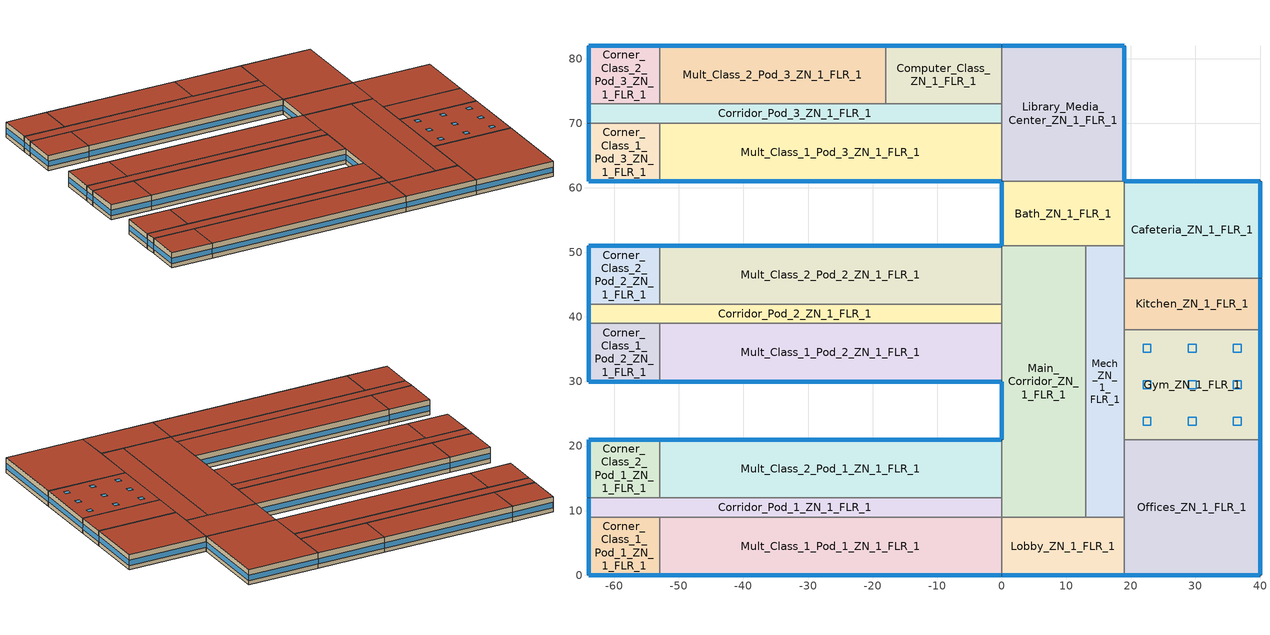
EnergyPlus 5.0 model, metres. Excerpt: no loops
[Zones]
Bath_ZN_1_FLR_1
 floor ground (ext-slab): 0,61 19,61 19,51 0,51 z0
 wall outside (Steel Frame Non-res Ext Wall): 0,61 0,51 z0:4
 wall to Main_Corridor_ZN_1_FLR_1 (int-walls): 0,51 13,51 z0:4
 wall to Mech_ZN_1_FLR_1 (int-walls): 13,51 19,51 z0:4
 wall to Cafeteria_ZN_1_FLR_1 (int-walls): 19,51 19,61 z0:4
 wall to Library_Media_Center_ZN_1_FLR_1 (int-walls): 19,61 0,61 z0:4
 window (Window Non-res Fixed): 0,60.95 0,51.05 z1.1:2.51
 roof outside (IEAD Non-res Roof): 0,51 19,51 19,61 0,61 z4
Cafeteria_ZN_1_FLR_1
 floor ground (ext-slab): 19,61 40,61 40,46 19,46 z0
 wall outside (Steel Frame Non-res Ext Wall): 40,46 40,61 19,61 z0:4
 wall to Kitchen_ZN_1_FLR_1 (int-walls): 19,46 40,46 z0:4
 wall to Mech_ZN_1_FLR_1 (int-walls): 19,51 19,46 z0:4
 window (Window Non-res Fixed): 40,46.05 40,60.95 / 39.95,61 19.05,61 z1.1:2.51
 roof outside (IEAD Non-res Roof): 19,46 40,46 40,61 19,61 z4
Computer_Class_ZN_1_FLR_1
 floor ground (ext-slab): -18,82 0,82 0,73 -18,73 z0
 wall outside (Steel Frame Non-res Ext Wall): 0,82 -18,82 z0:4
 wall to Corridor_Pod_3_ZN_1_FLR_1 (int-walls): -18,73 0,73 z0:4
 wall to Library_Media_Center_ZN_1_FLR_1 (int-walls): 0,73 0,82 z0:4
 wall to Mult_Class_2_Pod_3_ZN_1_FLR_1 (int-walls): -18,82 -18,73 z0:4
 window (Window Non-res Fixed): -0.05,82 -17.95,82 z1.1:2.51
 roof outside (IEAD Non-res Roof): -18,73 0,73 0,82 -18,82 z4
Corner_Class_1_Pod_1_ZN_1_FLR_1
 floor ground (ext-slab): -64,9 -53,9 -53,0 -64,0 z0
 wall outside (Steel Frame Non-res Ext Wall): -64,9 -64,0 -53,0 z0:4
 wall to Mult_Class_1_Pod_1_ZN_1_FLR_1 (int-walls): -53,0 -53,9 z0:4
 wall to Corridor_Pod_1_ZN_1_FLR_1 (int-walls): -53,9 -64,9 z0:4
 window (Window Non-res Fixed): -63.95,0 -53.05,0 z1.1:2.51; -64,8.95 -64,0.05 z1.1:2.52
 roof outside (IEAD Non-res Roof): -64,0 -53,0 -53,9 -64,9 z4
Corner_Class_1_Pod_2_ZN_1_FLR_1
 floor ground (ext-slab): -64,39 -53,39 -53,30 -64,30 z0
 wall outside (Steel Frame Non-res Ext Wall): -64,39 -64,30 -53,30 z0:4
 wall to Mult_Class_1_Pod_2_ZN_1_FLR_1 (int-walls): -53,30 -53,39 z0:4
 wall to Corridor_Pod_2_ZN_1_FLR_1 (int-walls): -53,39 -64,39 z0:4
 window (Window Non-res Fixed): -63.95,30 -53.05,30 z1.1:2.51; -64,38.95 -64,30.05 z1.1:2.52
 roof outside (IEAD Non-res Roof): -64,30 -53,30 -53,39 -64,39 z4
Corner_Class_1_Pod_3_ZN_1_FLR_1
 floor ground (ext-slab): -64,70 -53,70 -53,61 -64,61 z0
 wall outside (Steel Frame Non-res Ext Wall): -64,70 -64,61 -53,61 z0:4
 wall to Mult_Class_1_Pod_3_ZN_1_FLR_1 (int-walls): -53,61 -53,70 z0:4
 wall to Corridor_Pod_3_ZN_1_FLR_1 (int-walls): -53,70 -64,70 z0:4
 window (Window Non-res Fixed): -63.95,61 -53.05,61 z1.1:2.51; -64,69.95 -64,61.05 z1.1:2.52
 roof outside (IEAD Non-res Roof): -64,61 -53,61 -53,70 -64,70 z4
Corner_Class_2_Pod_1_ZN_1_FLR_1
 floor ground (ext-slab): -64,21 -53,21 -53,12 -64,12 z0
 wall outside (Steel Frame Non-res Ext Wall): -53,21 -64,21 -64,12 z0:4
 wall to Corridor_Pod_1_ZN_1_FLR_1 (int-walls): -64,12 -53,12 z0:4
 wall to Mult_Class_2_Pod_1_ZN_1_FLR_1 (int-walls): -53,12 -53,21 z0:4
 window (Window Non-res Fixed): -53.05,21 -63.95,21 z1.1:2.51; -64,20.95 -64,12.05 z1.1:2.52
 roof outside (IEAD Non-res Roof): -64,12 -53,12 -53,21 -64,21 z4
Corner_Class_2_Pod_2_ZN_1_FLR_1
 floor ground (ext-slab): -64,51 -53,51 -53,42 -64,42 z0
 wall outside (Steel Frame Non-res Ext Wall): -53,51 -64,51 -64,42 z0:4
 wall to Corridor_Pod_2_ZN_1_FLR_1 (int-walls): -64,42 -53,42 z0:4
 wall to Mult_Class_2_Pod_2_ZN_1_FLR_1 (int-walls): -53,42 -53,51 z0:4
 window (Window Non-res Fixed): -53.05,51 -63.95,51 z1.1:2.51; -64,50.95 -64,42.05 z1.1:2.52
 roof outside (IEAD Non-res Roof): -64,42 -53,42 -53,51 -64,51 z4
Corner_Class_2_Pod_3_ZN_1_FLR_1
 floor ground (ext-slab): -64,82 -53,82 -53,73 -64,73 z0
 wall outside (Steel Frame Non-res Ext Wall): -53,82 -64,82 -64,73 z0:4
 wall to Corridor_Pod_3_ZN_1_FLR_1 (int-walls): -64,73 -53,73 z0:4
 wall to Mult_Class_2_Pod_3_ZN_1_FLR_1 (int-walls): -53,73 -53,82 z0:4
 window (Window Non-res Fixed): -53.05,82 -63.95,82 z1.1:2.51; -64,81.95 -64,73.05 z1.1:2.52
 roof outside (IEAD Non-res Roof): -64,73 -53,73 -53,82 -64,82 z4
Corridor_Pod_1_ZN_1_FLR_1
 floor ground (ext-slab): -64,12 0,12 0,9 -64,9 z0
 wall outside (Steel Frame Non-res Ext Wall): -64,12 -64,9 z0:4
 wall to Mult_Class_1_Pod_1_ZN_1_FLR_1 (int-walls): -53,9 0,9 z0:4
 wall to Main_Corridor_ZN_1_FLR_1 (int-walls): 0,9 0,12 z0:4
 wall to Mult_Class_2_Pod_1_ZN_1_FLR_1 (int-walls): 0,12 -53,12 z0:4
 window (Window Non-res Fixed): -64,11.95 -64,9.05 z1.1:2.55
 roof outside (IEAD Non-res Roof): -64,9 0,9 0,12 -64,12 z4
Corridor_Pod_2_ZN_1_FLR_1
 floor ground (ext-slab): -64,42 0,42 0,39 -64,39 z0
 wall outside (Steel Frame Non-res Ext Wall): -64,42 -64,39 z0:4
 wall to Mult_Class_1_Pod_2_ZN_1_FLR_1 (int-walls): -53,39 0,39 z0:4
 wall to Main_Corridor_ZN_1_FLR_1 (int-walls): 0,39 0,42 z0:4
 wall to Mult_Class_2_Pod_2_ZN_1_FLR_1 (int-walls): 0,42 -53,42 z0:4
 window (Window Non-res Fixed): -64,41.95 -64,39.05 z1.1:2.55
 roof outside (IEAD Non-res Roof): -64,39 0,39 0,42 -64,42 z4
Corridor_Pod_3_ZN_1_FLR_1
 floor ground (ext-slab): -64,73 0,73 0,70 -64,70 z0
 wall outside (Steel Frame Non-res Ext Wall): -64,73 -64,70 z0:4
 wall to Mult_Class_1_Pod_3_ZN_1_FLR_1 (int-walls): -53,70 0,70 z0:4
 wall to Library_Media_Center_ZN_1_FLR_1 (int-walls): 0,70 0,73 z0:4
 wall to Mult_Class_2_Pod_3_ZN_1_FLR_1 (int-walls): -18,73 -53,73 z0:4
 window (Window Non-res Fixed): -64,72.95 -64,70.05 z1.1:2.55
 roof outside (IEAD Non-res Roof): -64,70 0,70 0,73 -64,73 z4
Gym_ZN_1_FLR_1
 floor ground (ext-slab): 19,38 40,38 40,21 19,21 z0
 wall outside (Steel Frame Non-res Ext Wall): 40,21 40,38 z0:4
 wall to Offices_ZN_1_FLR_1 (int-walls): 19,21 40,21 z0:4
 wall to Kitchen_ZN_1_FLR_1 (int-walls): 40,38 19,38 z0:4
 wall to Mech_ZN_1_FLR_1 (int-walls): 19,38 19,21 z0:4
 window (Window Non-res Fixed): 40,21.05 40,37.95 z1.1:2.51
 roof outside (IEAD Non-res Roof): 19,21 40,21 40,38 19,38 z4
 skylight (Skylight cons 3AB): 21.89,23.22 23.11,23.22 23.11,24.44 21.89,24.44 z4; 28.89,23.22 30.11,23.22 30.11,24.44 28.89,24.44 z4; 35.89,23.22 37.11,23.22 37.11,24.44 35.89,24.44 z4; 21.89,28.89 23.11,28.89 23.11,30.11 21.89,30.11 z4; 28.89,28.89 30.11,28.89 30.11,30.11 28.89,30.11 z4; 35.89,28.89 37.11,28.89 37.11,30.11 35.89,30.11 z4; 21.89,34.56 23.11,34.56 23.11,35.78 21.89,35.78 z4; 28.89,34.56 30.11,34.56 30.11,35.78 28.89,35.78 z4; 35.89,34.56 37.11,34.56 37.11,35.78 35.89,35.78 z4
Kitchen_ZN_1_FLR_1
 floor ground (ext-slab): 19,46 40,46 40,38 19,38 z0
 wall outside (Steel Frame Non-res Ext Wall): 40,38 40,46 z0:4
 wall to Mech_ZN_1_FLR_1 (int-walls): 19,46 19,38 z0:4
 window (Window Non-res Fixed): 40,38.05 40,45.95 z1.1:2.52
 roof outside (IEAD Non-res Roof): 19,38 40,38 40,46 19,46 z4
Library_Media_Center_ZN_1_FLR_1
 floor ground (ext-slab): 0,82 19,82 19,61 0,61 z0
 wall outside (Steel Frame Non-res Ext Wall): 19,61 19,82 0,82 z0:4
 wall to Mult_Class_1_Pod_3_ZN_1_FLR_1 (int-walls): 0,70 0,61 z0:4
 window (Window Non-res Fixed): 19,61.05 19,81.95 / 18.95,82 0.05,82 z1.1:2.51
 roof outside (IEAD Non-res Roof): 0,61 19,61 19,82 0,82 z4
Lobby_ZN_1_FLR_1
 floor ground (ext-slab): 0,9 19,9 19,0 0,0 z0
 wall outside (Steel Frame Non-res Ext Wall): 0,0 19,0 z0:4
 wall to Offices_ZN_1_FLR_1 (int-walls): 19,0 19,9 z0:4
 wall to Mech_ZN_1_FLR_1 (int-walls): 19,9 13,9 z0:4
 wall to Main_Corridor_ZN_1_FLR_1 (int-walls): 13,9 0,9 z0:4
 wall to Mult_Class_1_Pod_1_ZN_1_FLR_1 (int-walls): 0,9 0,0 z0:4
 window (Window Non-res Fixed): 0.05,0 18.95,0 z1.1:2.51
 roof outside (IEAD Non-res Roof): 0,0 19,0 19,9 0,9 z4
Main_Corridor_ZN_1_FLR_1
 floor ground (ext-slab): 0,51 13,51 13,9 0,9 z0
 wall outside (Steel Frame Non-res Ext Wall): 0,30 0,21 z0:4
 wall to Mech_ZN_1_FLR_1 (int-walls): 13,9 13,51 z0:4
 wall to Mult_Class_2_Pod_2_ZN_1_FLR_1 (int-walls): 0,51 0,42 z0:4
 wall to Mult_Class_1_Pod_2_ZN_1_FLR_1 (int-walls): 0,39 0,30 z0:4
 wall to Mult_Class_2_Pod_1_ZN_1_FLR_1 (int-walls): 0,21 0,12 z0:4
 window (Window Non-res Fixed): 0,29.95 0,21.05 z1.1:2.52
 roof outside (IEAD Non-res Roof): 0,9 13,9 13,51 0,51 z4
Mech_ZN_1_FLR_1
 floor ground (ext-slab): 13,51 19,51 19,9 13,9 z0
 wall to Offices_ZN_1_FLR_1 (int-walls): 19,9 19,21 z0:4
 roof outside (IEAD Non-res Roof): 13,9 19,9 19,51 13,51 z4
Mult_Class_1_Pod_1_ZN_1_FLR_1
 floor ground (ext-slab): -53,9 0,9 0,0 -53,0 z0
 wall outside (Steel Frame Non-res Ext Wall): -53,0 0,0 z0:4
 window (Window Non-res Fixed): -52.95,0 -0.05,0 z1.1:2.5
 roof outside (IEAD Non-res Roof): -53,0 0,0 0,9 -53,9 z4
Mult_Class_1_Pod_2_ZN_1_FLR_1
 floor ground (ext-slab): -53,39 0,39 0,30 -53,30 z0
 wall outside (Steel Frame Non-res Ext Wall): -53,30 0,30 z0:4
 window (Window Non-res Fixed): -52.95,30 -0.05,30 z1.1:2.5
 roof outside (IEAD Non-res Roof): -53,30 0,30 0,39 -53,39 z4
Mult_Class_1_Pod_3_ZN_1_FLR_1
 floor ground (ext-slab): -53,70 0,70 0,61 -53,61 z0
 wall outside (Steel Frame Non-res Ext Wall): -53,61 0,61 z0:4
 window (Window Non-res Fixed): -52.95,61 -0.05,61 z1.1:2.5
 roof outside (IEAD Non-res Roof): -53,61 0,61 0,70 -53,70 z4
Mult_Class_2_Pod_1_ZN_1_FLR_1
 floor ground (ext-slab): -53,21 0,21 0,12 -53,12 z0
 wall outside (Steel Frame Non-res Ext Wall): 0,21 -53,21 z0:4
 window (Window Non-res Fixed): -0.05,21 -52.95,21 z1.1:2.5
 roof outside (IEAD Non-res Roof): -53,12 0,12 0,21 -53,21 z4
Mult_Class_2_Pod_2_ZN_1_FLR_1
 floor ground (ext-slab): -53,51 0,51 0,42 -53,42 z0
 wall outside (Steel Frame Non-res Ext Wall): 0,51 -53,51 z0:4
 window (Window Non-res Fixed): -0.05,51 -52.95,51 z1.1:2.5
 roof outside (IEAD Non-res Roof): -53,42 0,42 0,51 -53,51 z4
Mult_Class_2_Pod_3_ZN_1_FLR_1
 floor ground (ext-slab): -53,82 -18,82 -18,73 -53,73 z0
 wall outside (Steel Frame Non-res Ext Wall): -18,82 -53,82 z0:4
 window (Window Non-res Fixed): -18.05,82 -52.95,82 z1.1:2.5
 roof outside (IEAD Non-res Roof): -53,73 -18,73 -18,82 -53,82 z4
Offices_ZN_1_FLR_1
 floor ground (ext-slab): 19,21 40,21 40,0 19,0 z0
 wall outside (Steel Frame Non-res Ext Wall): 19,0 40,0 40,21 z0:4
 window (Window Non-res Fixed): 19.05,0 39.95,0 / 40,0.05 40,20.95 z1.1:2.51
 roof outside (IEAD Non-res Roof): 19,0 40,0 40,21 19,21 z4
[Site:Location]
USA CA-LOS ANGELES: Latitude {deg}=33.92; Longitude {deg}=-118.4; Time Zone {hr}=-8; Elevation {m}=32
[SizingPeriod:DesignDay] Barometric Pressure {Pa}=100941; Rain {0-no,1-yes}=0; Snow on ground {0-no,1-yes}=0; Day of Month=21; Daylight Savings Time Indicator=0; Humidity Indicating Type=WetBulb
Name | Maximum Dry-Bulb Temperature {C} | Daily Temp Range {C} | Humidity Indicating Conditions at Maximum Dry-Bulb | Wind Speed {m/s} design conditions vs. traditional 6.71 m/s (15 mph) | Wind Direction {Degrees; N=0, S=180} | Clearness {0.0 to 1.1} | Month | Day Type | Wind Speed {m/s} design conditions vs. traditional 3.35 m/s (7mph)
LOS_ANGELES Ann Htg 99.6% Condns DB | 6.6 | 0 | 6.6 | 2.5 | 80 | 0 | 1 | WinterDesignDay
LOS_ANGELES Ann Clg .4% Condns WB=>MDB | 25.5 | 6 | 21.1 |  | 250 | 1 | 8 | SummerDesignDay | 4.2
[Site:WaterMainsTemperature]
Calculation Method=CORRELATION; Annual Average Outdoor Air Temperature {C}=16.64; Maximum Difference In Monthly Average Outdoor Air Temperatures {deltaC}=6.8
[Building]
Ref Bldg Primary School New2004_v1.3_5.0: North Axis=0; Terrain=City; Loads Convergence Tolerance Value=0.04; Temperature Convergence Tolerance Value=0.2; Solar Distribution=FullInteriorAndExterior; Maximum Number of Warmup Days=25
[Site:GroundTemperature:BuildingSurface]
20.133, 20.114, 20.098, 20.195, 20.555, 20.958, 22.367, 22.7, 22.775, 21.957, 20.592, 20.216
[Construction]
Skylight cons 3AB: Skylight Butacite, Air, Skylight Butacite
Steel Frame Non-res Ext Wall: Wood Siding, Steel Frame NonRes Wall Insulation, 1/2IN Gypsum
IEAD Non-res Roof: Roof Membrane, IEAD NonRes Roof Insulation, Metal Decking
ext-slab: HW CONCRETE, CP02 CARPET PAD
int-walls: 1/2IN Gypsum, 1/2IN Gypsum
Window Non-res Fixed: NonRes Fixed Assembly Window
InteriorFurnishings: Std Wood 6inch
[WindowMaterial:Gas]
Air: Gas Type=Air; Thickness {m}=0.0127
[WindowMaterial:Glazing]
Skylight Butacite: Optical Data Type=SpectralAverage; Thickness {m}=0.00676; Solar Transmittance at Normal Incidence=0.151; Front Side Solar Reflectance at Normal Incidence=0.068; Back Side Solar Reflectance at Normal Incidence=0.068; Visible Transmittance at Normal Incidence=0.09; Front Side Visible Reflectance at Normal Incidence=0.079; Back Side Visible Reflectance at Normal Incidence=0.079; Infrared Transmittance at Normal Incidence=0; Front Side Infrared Hemispherical Emissivity=0.84; Back Side Infrared Hemispherical Emissivity=0.84; Conductivity {W/m-K}=0.705; Dirt Correction Factor for Solar and Visible Transmittance=1; Solar Diffusing=No
[Material] Thermal Absorptance=0.9
Name | Roughness | Thickness {m} | Conductivity {W/m-K} | Density {kg/m3} | Specific Heat {J/kg-K} | Solar Absorptance | Visible Absorptance | Density | Specific Heat | Visible Absorptance! Common Materials
Steel Frame NonRes Wall Insulation | MediumRough | 0.0539159 | 0.049 | 265 | 836.8 | 0.7 | 0.7
IEAD NonRes Roof Insulation | MediumRough | 0.124663 | 0.049 |  |  | 0.7 | 0.7 | 265 | 836.8
Std Wood 6inch | MediumSmooth | 0.15 | 0.12 | 540 | 1210 | 0.7 |  |  |  | 0.7
Wood Siding | MediumSmooth | 0.01 | 0.11 | 544.62 | 1210 | 0.78 | 0.78
1/2IN Gypsum | Smooth | 0.0127 | 0.16 | 784.9 | 830 | 0.92 | 0.92
HW CONCRETE | Rough | 0.1016 | 1.311 | 2240 | 836.8 | 0.7 | 0.7
Roof Membrane | VeryRough | 0.0095 | 0.16 | 1121.29 | 1460 | 0.7 | 0.7
Metal Decking | MediumSmooth | 0.0015 | 45.006 | 7680 | 418.4 | 0.7 | 0.3
[WindowMaterial:SimpleGlazingSystem]
NonRes Fixed Assembly Window: U-Factor=3.23646; Solar Heat Gain Coefficient=0.25
[Material:NoMass]
CP02 CARPET PAD: Roughness=VeryRough; Thermal Resistance {(m2-K)/W}=0.2165; Thermal Absorptance=0.9; Solar Absorptance=0.7; Visible Absorptance=0.8
[Zone] Type=1; Multiplier=1; Part of Total Floor Area=Yes
Bath_ZN_1_FLR_1; Cafeteria_ZN_1_FLR_1; Computer_Class_ZN_1_FLR_1; Corner_Class_1_Pod_1_ZN_1_FLR_1; Corner_Class_1_Pod_2_ZN_1_FLR_1; Corner_Class_1_Pod_3_ZN_1_FLR_1; Corner_Class_2_Pod_1_ZN_1_FLR_1; Corner_Class_2_Pod_2_ZN_1_FLR_1; Corner_Class_2_Pod_3_ZN_1_FLR_1; Corridor_Pod_1_ZN_1_FLR_1; Corridor_Pod_2_ZN_1_FLR_1; Corridor_Pod_3_ZN_1_FLR_1; Gym_ZN_1_FLR_1; Kitchen_ZN_1_FLR_1; Library_Media_Center_ZN_1_FLR_1; Lobby_ZN_1_FLR_1; Main_Corridor_ZN_1_FLR_1; Mech_ZN_1_FLR_1; Mult_Class_1_Pod_1_ZN_1_FLR_1; Mult_Class_1_Pod_2_ZN_1_FLR_1; Mult_Class_1_Pod_3_ZN_1_FLR_1; Mult_Class_2_Pod_1_ZN_1_FLR_1; Mult_Class_2_Pod_2_ZN_1_FLR_1; Mult_Class_2_Pod_3_ZN_1_FLR_1; Offices_ZN_1_FLR_1
[People] Fraction Radiant=0.3; User Specified Sensible Fraction=AUTOCALCULATE; Activity Level Schedule=ACTIVITY_SCH; Enable ASHRAE 55 Comfort Warnings=No; MRT Calculation=ZoneAveraged; Work Efficiency Schedule=WORK_EFF_SCH; Clothing Schedule=CLOTHING_SCH; Air Velocity Schedule=AIR_VELO_SCH; Thermal Comfort Report=FANGER
Name | Zone | Schedule | Number of People Calculation Method | Zone Area per Person | Number of People
Bath_ZN_1_FLR_1 People | Bath_ZN_1_FLR_1 | BLDG_OCC_SCH | Area/Person | 10
Cafeteria_ZN_1_FLR_1 People | Cafeteria_ZN_1_FLR_1 | BLDG_OCC_SCH_Cafeteria | Area/Person | 1.39
Computer_Class_ZN_1_FLR_1 People | Computer_Class_ZN_1_FLR_1 | BLDG_OCC_SCH | Area/Person | 3.33
Corner_Class_1_Pod_1_ZN_1_FLR_1 People | Corner_Class_1_Pod_1_ZN_1_FLR_1 | BLDG_OCC_SCH | Area/Person | 4
Corner_Class_1_Pod_2_ZN_1_FLR_1 People | Corner_Class_1_Pod_2_ZN_1_FLR_1 | BLDG_OCC_SCH | Area/Person | 4
Corner_Class_1_Pod_3_ZN_1_FLR_1 People | Corner_Class_1_Pod_3_ZN_1_FLR_1 | BLDG_OCC_SCH | Area/Person | 4
Corner_Class_2_Pod_1_ZN_1_FLR_1 People | Corner_Class_2_Pod_1_ZN_1_FLR_1 | BLDG_OCC_SCH | Area/Person | 4
Corner_Class_2_Pod_2_ZN_1_FLR_1 People | Corner_Class_2_Pod_2_ZN_1_FLR_1 | BLDG_OCC_SCH | Area/Person | 4
Corner_Class_2_Pod_3_ZN_1_FLR_1 People | Corner_Class_2_Pod_3_ZN_1_FLR_1 | BLDG_OCC_SCH | Area/Person | 4
Corridor_Pod_1_ZN_1_FLR_1 People | Corridor_Pod_1_ZN_1_FLR_1 | BLDG_OCC_SCH | Area/Person | 10
Corridor_Pod_2_ZN_1_FLR_1 People | Corridor_Pod_2_ZN_1_FLR_1 | BLDG_OCC_SCH | Area/Person | 10
Corridor_Pod_3_ZN_1_FLR_1 People | Corridor_Pod_3_ZN_1_FLR_1 | BLDG_OCC_SCH | Area/Person | 10
Gym_ZN_1_FLR_1 People | Gym_ZN_1_FLR_1 | BLDG_OCC_SCH_Gym | Area/Person | 3.33
Kitchen_ZN_1_FLR_1 People | Kitchen_ZN_1_FLR_1 | BLDG_OCC_SCH | People |  | 25.2
Library_Media_Center_ZN_1_FLR_1 People | Library_Media_Center_ZN_1_FLR_1 | BLDG_OCC_SCH | Area/Person | 4.35
Main_Corridor_ZN_1_FLR_1 People | Main_Corridor_ZN_1_FLR_1 | BLDG_OCC_SCH | Area/Person | 10
Mult_Class_1_Pod_1_ZN_1_FLR_1 People | Mult_Class_1_Pod_1_ZN_1_FLR_1 | BLDG_OCC_SCH | Area/Person | 4
Mult_Class_1_Pod_2_ZN_1_FLR_1 People | Mult_Class_1_Pod_2_ZN_1_FLR_1 | BLDG_OCC_SCH | Area/Person | 4
Mult_Class_1_Pod_3_ZN_1_FLR_1 People | Mult_Class_1_Pod_3_ZN_1_FLR_1 | BLDG_OCC_SCH | Area/Person | 4
Mult_Class_2_Pod_1_ZN_1_FLR_1 People | Mult_Class_2_Pod_1_ZN_1_FLR_1 | BLDG_OCC_SCH | Area/Person | 4
Mult_Class_2_Pod_2_ZN_1_FLR_1 People | Mult_Class_2_Pod_2_ZN_1_FLR_1 | BLDG_OCC_SCH | Area/Person | 4
Mult_Class_2_Pod_3_ZN_1_FLR_1 People | Mult_Class_2_Pod_3_ZN_1_FLR_1 | BLDG_OCC_SCH | Area/Person | 4
Offices_ZN_1_FLR_1 People | Offices_ZN_1_FLR_1 | BLDG_OCC_SCH_Offices | Area/Person | 20
[Lights] Schedule=BLDG_LIGHT_SCH; Design Level Calculation Method=Watts/Area; Return Air Fraction=0; Fraction Radiant=0.37; Fraction Visible=0.2; Fraction Replaceable=1; Return Air Fraction is Calculated from Plenum Temperature=No
Name | Zone | Watts per Zone Area {W/m2}
Bath_ZN_1_FLR_1_Lights | Bath_ZN_1_FLR_1 | 9.68
Cafeteria_ZN_1_FLR_1_Lights | Cafeteria_ZN_1_FLR_1 | 15.06
Computer_Class_ZN_1_FLR_1_Lights | Computer_Class_ZN_1_FLR_1 | 15.06
Corner_Class_1_Pod_1_ZN_1_FLR_1_Lights | Corner_Class_1_Pod_1_ZN_1_FLR_1 | 15.06
Corner_Class_1_Pod_2_ZN_1_FLR_1_Lights | Corner_Class_1_Pod_2_ZN_1_FLR_1 | 15.06
Corner_Class_1_Pod_3_ZN_1_FLR_1_Lights | Corner_Class_1_Pod_3_ZN_1_FLR_1 | 15.06
Corner_Class_2_Pod_1_ZN_1_FLR_1_Lights | Corner_Class_2_Pod_1_ZN_1_FLR_1 | 15.06
Corner_Class_2_Pod_2_ZN_1_FLR_1_Lights | Corner_Class_2_Pod_2_ZN_1_FLR_1 | 15.06
Corner_Class_2_Pod_3_ZN_1_FLR_1_Lights | Corner_Class_2_Pod_3_ZN_1_FLR_1 | 15.06
Corridor_Pod_1_ZN_1_FLR_1_Lights | Corridor_Pod_1_ZN_1_FLR_1 | 5.38
Corridor_Pod_2_ZN_1_FLR_1_Lights | Corridor_Pod_2_ZN_1_FLR_1 | 5.38
Corridor_Pod_3_ZN_1_FLR_1_Lights | Corridor_Pod_3_ZN_1_FLR_1 | 5.38
Gym_ZN_1_FLR_1_Lights | Gym_ZN_1_FLR_1 | 15.06
Kitchen_ZN_1_FLR_1_Lights | Kitchen_ZN_1_FLR_1 | 12.91
Library_Media_Center_ZN_1_FLR_1_Lights | Library_Media_Center_ZN_1_FLR_1 | 13.99
Lobby_ZN_1_FLR_1_Lights | Lobby_ZN_1_FLR_1 | 13.99
Main_Corridor_ZN_1_FLR_1_Lights | Main_Corridor_ZN_1_FLR_1 | 5.38
Mech_ZN_1_FLR_1_Lights | Mech_ZN_1_FLR_1 | 16.14
Mult_Class_1_Pod_1_ZN_1_FLR_1_Lights | Mult_Class_1_Pod_1_ZN_1_FLR_1 | 15.06
Mult_Class_1_Pod_2_ZN_1_FLR_1_Lights | Mult_Class_1_Pod_2_ZN_1_FLR_1 | 15.06
Mult_Class_1_Pod_3_ZN_1_FLR_1_Lights | Mult_Class_1_Pod_3_ZN_1_FLR_1 | 15.06
Mult_Class_2_Pod_1_ZN_1_FLR_1_Lights | Mult_Class_2_Pod_1_ZN_1_FLR_1 | 15.06
Mult_Class_2_Pod_2_ZN_1_FLR_1_Lights | Mult_Class_2_Pod_2_ZN_1_FLR_1 | 15.06
Mult_Class_2_Pod_3_ZN_1_FLR_1_Lights | Mult_Class_2_Pod_3_ZN_1_FLR_1 | 15.06
Offices_ZN_1_FLR_1_Lights | Offices_ZN_1_FLR_1 | 11.84
[ElectricEquipment]
Name | Zone | Schedule | Design Level Calculation Method | Watts per Zone Floor Area {W/m2} | Fraction Latent | Fraction Radiant | Fraction Lost | Design Level {W}
Bath_ZN_1_FLR_1_PlugMisc_Equip | Bath_ZN_1_FLR_1 | BLDG_EQUIP_SCH | Watts/Area | 4 | 0 | 0.5 | 0
Cafeteria_ZN_1_FLR_1_PlugMisc_Equip | Cafeteria_ZN_1_FLR_1 | KITCHEN_ELEC_EQUIP_SCH | Watts/Area | 25.39 | 0 | 0.5 | 0
Computer_Class_ZN_1_FLR_1_PlugMisc_Equip | Computer_Class_ZN_1_FLR_1 | BLDG_EQUIP_SCH | Watts/Area | 20 | 0 | 0.5 | 0
Corner_Class_1_Pod_1_ZN_1_FLR_1_PlugMisc_Equip | Corner_Class_1_Pod_1_ZN_1_FLR_1 | BLDG_EQUIP_SCH | Watts/Area | 15 | 0 | 0.5 | 0
Corner_Class_1_Pod_2_ZN_1_FLR_1_PlugMisc_Equip | Corner_Class_1_Pod_2_ZN_1_FLR_1 | BLDG_EQUIP_SCH | Watts/Area | 15 | 0 | 0.5 | 0
Corner_Class_1_Pod_3_ZN_1_FLR_1_PlugMisc_Equip | Corner_Class_1_Pod_3_ZN_1_FLR_1 | BLDG_EQUIP_SCH | Watts/Area | 15 | 0 | 0.5 | 0
Corner_Class_2_Pod_1_ZN_1_FLR_1_PlugMisc_Equip | Corner_Class_2_Pod_1_ZN_1_FLR_1 | BLDG_EQUIP_SCH | Watts/Area | 15 | 0 | 0.5 | 0
Corner_Class_2_Pod_2_ZN_1_FLR_1_PlugMisc_Equip | Corner_Class_2_Pod_2_ZN_1_FLR_1 | BLDG_EQUIP_SCH | Watts/Area | 15 | 0 | 0.5 | 0
Corner_Class_2_Pod_3_ZN_1_FLR_1_PlugMisc_Equip | Corner_Class_2_Pod_3_ZN_1_FLR_1 | BLDG_EQUIP_SCH | Watts/Area | 15 | 0 | 0.5 | 0
Corridor_Pod_1_ZN_1_FLR_1_PlugMisc_Equip | Corridor_Pod_1_ZN_1_FLR_1 | BLDG_EQUIP_SCH | Watts/Area | 4 | 0 | 0.5 | 0
Corridor_Pod_2_ZN_1_FLR_1_PlugMisc_Equip | Corridor_Pod_2_ZN_1_FLR_1 | BLDG_EQUIP_SCH | Watts/Area | 4 | 0 | 0.5 | 0
Corridor_Pod_3_ZN_1_FLR_1_PlugMisc_Equip | Corridor_Pod_3_ZN_1_FLR_1 | BLDG_EQUIP_SCH | Watts/Area | 4 | 0 | 0.5 | 0
Gym_ZN_1_FLR_1_PlugMisc_Equip | Gym_ZN_1_FLR_1 | BLDG_EQUIP_SCH | Watts/Area | 5 | 0 | 0.5 | 0
Kitchen_ZN_1_FLR_1_ExhFan_Equip | Kitchen_ZN_1_FLR_1 | Kitchen_Exhaust_SCH | EquipmentLevel |  | 0 | 0 | 1 | 576
Kitchen_ZN_1_FLR_1_MiscElec_Equip | Kitchen_ZN_1_FLR_1 | KITCHEN_ELEC_EQUIP_SCH | EquipmentLevel |  | 0.25 | 0.3 | 0.2 | 31996
Library_Media_Center_ZN_1_FLR_1_PlugMisc_Equip | Library_Media_Center_ZN_1_FLR_1 | BLDG_EQUIP_SCH | Watts/Area | 15 | 0 | 0.5 | 0
Lobby_ZN_1_FLR_1_PlugMisc_Equip | Lobby_ZN_1_FLR_1 | BLDG_EQUIP_SCH | Watts/Area | 4 | 0 | 0.5 | 0
Main_Corridor_ZN_1_FLR_1_PlugMisc_Equip | Main_Corridor_ZN_1_FLR_1 | BLDG_EQUIP_SCH | Watts/Area | 4 | 0 | 0.5 | 0
Mech_ZN_1_FLR_1_PlugMisc_Equip | Mech_ZN_1_FLR_1 | BLDG_EQUIP_SCH | Watts/Area | 4 | 0 | 0.5 | 0
Mult_Class_1_Pod_1_ZN_1_FLR_1_PlugMisc_Equip | Mult_Class_1_Pod_1_ZN_1_FLR_1 | BLDG_EQUIP_SCH | Watts/Area | 15 | 0 | 0.5 | 0
Mult_Class_1_Pod_2_ZN_1_FLR_1_PlugMisc_Equip | Mult_Class_1_Pod_2_ZN_1_FLR_1 | BLDG_EQUIP_SCH | Watts/Area | 15 | 0 | 0.5 | 0
Mult_Class_1_Pod_3_ZN_1_FLR_1_PlugMisc_Equip | Mult_Class_1_Pod_3_ZN_1_FLR_1 | BLDG_EQUIP_SCH | Watts/Area | 15 | 0 | 0.5 | 0
Mult_Class_2_Pod_1_ZN_1_FLR_1_PlugMisc_Equip | Mult_Class_2_Pod_1_ZN_1_FLR_1 | BLDG_EQUIP_SCH | Watts/Area | 15 | 0 | 0.5 | 0
Mult_Class_2_Pod_2_ZN_1_FLR_1_PlugMisc_Equip | Mult_Class_2_Pod_2_ZN_1_FLR_1 | BLDG_EQUIP_SCH | Watts/Area | 15 | 0 | 0.5 | 0
Mult_Class_2_Pod_3_ZN_1_FLR_1_PlugMisc_Equip | Mult_Class_2_Pod_3_ZN_1_FLR_1 | BLDG_EQUIP_SCH | Watts/Area | 15 | 0 | 0.5 | 0
Offices_ZN_1_FLR_1_PlugMisc_Equip | Offices_ZN_1_FLR_1 | BLDG_EQUIP_SCH | Watts/Area | 10.8 | 0 | 0.5 | 0
[GasEquipment]
Kitchen_ZN_1_FLR_1_MiscGas_Equip: Zone=Kitchen_ZN_1_FLR_1; Schedule=KITCHEN_GAS_EQUIP_SCH; Design Level Calculation Method=EquipmentLevel; Design Level {W}=160284; Fraction Latent=0.1; Fraction Radiant=0.2; Fraction Lost=0.7
[Exterior:Lights]
Exterior Facade Lighting: Schedule=ALWAYS_ON; Design Level=8575; Control Option=AstronomicalClock
[ZoneInfiltration:DesignFlowRate] Schedule=INFIL_SCH; Design Volume Flow Rate Calculation Method=Flow/ExteriorWallArea; Flow per Exterior Surface Area {m3/s/m2}=0.000302; Constant Term Coefficient=1; Temperature Term Coefficient=0; Velocity Term Coefficient=0; Velocity Squared Term Coefficient=0
Name | Zone
Bath_ZN_1_FLR_1_Infiltration | Bath_ZN_1_FLR_1
Cafeteria_ZN_1_FLR_1_Infiltration | Cafeteria_ZN_1_FLR_1
Computer_Class_ZN_1_FLR_1_Infiltration | Computer_Class_ZN_1_FLR_1
Corner_Class_1_Pod_1_ZN_1_FLR_1_Infiltration | Corner_Class_1_Pod_1_ZN_1_FLR_1
Corner_Class_1_Pod_2_ZN_1_FLR_1_Infiltration | Corner_Class_1_Pod_2_ZN_1_FLR_1
Corner_Class_1_Pod_3_ZN_1_FLR_1_Infiltration | Corner_Class_1_Pod_3_ZN_1_FLR_1
Corner_Class_2_Pod_1_ZN_1_FLR_1_Infiltration | Corner_Class_2_Pod_1_ZN_1_FLR_1
Corner_Class_2_Pod_2_ZN_1_FLR_1_Infiltration | Corner_Class_2_Pod_2_ZN_1_FLR_1
Corner_Class_2_Pod_3_ZN_1_FLR_1_Infiltration | Corner_Class_2_Pod_3_ZN_1_FLR_1
Corridor_Pod_1_ZN_1_FLR_1_Infiltration | Corridor_Pod_1_ZN_1_FLR_1
Corridor_Pod_2_ZN_1_FLR_1_Infiltration | Corridor_Pod_2_ZN_1_FLR_1
Corridor_Pod_3_ZN_1_FLR_1_Infiltration | Corridor_Pod_3_ZN_1_FLR_1
Gym_ZN_1_FLR_1_Infiltration | Gym_ZN_1_FLR_1
Kitchen_ZN_1_FLR_1_Infiltration | Kitchen_ZN_1_FLR_1
Library_Media_Center_ZN_1_FLR_1_Infiltration | Library_Media_Center_ZN_1_FLR_1
Lobby_ZN_1_FLR_1_Infiltration | Lobby_ZN_1_FLR_1
Main_Corridor_ZN_1_FLR_1_Infiltration | Main_Corridor_ZN_1_FLR_1
Mult_Class_1_Pod_1_ZN_1_FLR_1_Infiltration | Mult_Class_1_Pod_1_ZN_1_FLR_1
Mult_Class_1_Pod_2_ZN_1_FLR_1_Infiltration | Mult_Class_1_Pod_2_ZN_1_FLR_1
Mult_Class_1_Pod_3_ZN_1_FLR_1_Infiltration | Mult_Class_1_Pod_3_ZN_1_FLR_1
Mult_Class_2_Pod_1_ZN_1_FLR_1_Infiltration | Mult_Class_2_Pod_1_ZN_1_FLR_1
Mult_Class_2_Pod_2_ZN_1_FLR_1_Infiltration | Mult_Class_2_Pod_2_ZN_1_FLR_1
Mult_Class_2_Pod_3_ZN_1_FLR_1_Infiltration | Mult_Class_2_Pod_3_ZN_1_FLR_1
Offices_ZN_1_FLR_1_Infiltration | Offices_ZN_1_FLR_1
[InternalMass] Construction=InteriorFurnishings
Name | Zone | Surface Area
Bath_ZN_1_FLR_1 Internal Mass | Bath_ZN_1_FLR_1 | 380
Cafeteria_ZN_1_FLR_1 Internal Mass | Cafeteria_ZN_1_FLR_1 | 630
Computer_Class_ZN_1_FLR_1 Internal Mass | Computer_Class_ZN_1_FLR_1 | 324
Corner_Class_1_Pod_1_ZN_1_FLR_1 Internal Mass | Corner_Class_1_Pod_1_ZN_1_FLR_1 | 198
Corner_Class_1_Pod_2_ZN_1_FLR_1 Internal Mass | Corner_Class_1_Pod_2_ZN_1_FLR_1 | 198
Corner_Class_1_Pod_3_ZN_1_FLR_1 Internal Mass | Corner_Class_1_Pod_3_ZN_1_FLR_1 | 198
Corner_Class_2_Pod_1_ZN_1_FLR_1 Internal Mass | Corner_Class_2_Pod_1_ZN_1_FLR_1 | 198
Corner_Class_2_Pod_2_ZN_1_FLR_1 Internal Mass | Corner_Class_2_Pod_2_ZN_1_FLR_1 | 198
Corner_Class_2_Pod_3_ZN_1_FLR_1 Internal Mass | Corner_Class_2_Pod_3_ZN_1_FLR_1 | 198
Corridor_Pod_1_ZN_1_FLR_1 Internal Mass | Corridor_Pod_1_ZN_1_FLR_1 | 384
Corridor_Pod_2_ZN_1_FLR_1 Internal Mass | Corridor_Pod_2_ZN_1_FLR_1 | 384
Corridor_Pod_3_ZN_1_FLR_1 Internal Mass | Corridor_Pod_3_ZN_1_FLR_1 | 384
Gym_ZN_1_FLR_1 Internal Mass | Gym_ZN_1_FLR_1 | 714
Kitchen_ZN_1_FLR_1 Internal Mass | Kitchen_ZN_1_FLR_1 | 336
Library_Media_Center_ZN_1_FLR_1 Internal Mass | Library_Media_Center_ZN_1_FLR_1 | 798
Lobby_ZN_1_FLR_1 Internal Mass | Lobby_ZN_1_FLR_1 | 342
Main_Corridor_ZN_1_FLR_1 Internal Mass | Main_Corridor_ZN_1_FLR_1 | 1092
Mech_ZN_1_FLR_1 Internal Mass | Mech_ZN_1_FLR_1 | 504
Mult_Class_1_Pod_1_ZN_1_FLR_1 Internal Mass | Mult_Class_1_Pod_1_ZN_1_FLR_1 | 954
Mult_Class_1_Pod_2_ZN_1_FLR_1 Internal Mass | Mult_Class_1_Pod_2_ZN_1_FLR_1 | 954
Mult_Class_1_Pod_3_ZN_1_FLR_1 Internal Mass | Mult_Class_1_Pod_3_ZN_1_FLR_1 | 954
Mult_Class_2_Pod_1_ZN_1_FLR_1 Internal Mass | Mult_Class_2_Pod_1_ZN_1_FLR_1 | 954
Mult_Class_2_Pod_2_ZN_1_FLR_1 Internal Mass | Mult_Class_2_Pod_2_ZN_1_FLR_1 | 954
Mult_Class_2_Pod_3_ZN_1_FLR_1 Internal Mass | Mult_Class_2_Pod_3_ZN_1_FLR_1 | 630
Offices_ZN_1_FLR_1 Internal Mass | Offices_ZN_1_FLR_1 | 882
[ZoneMixing]
Kitchen_ZN_1_FLR_1 Exhaust Fanmixing_0: Zone=Kitchen_ZN_1_FLR_1; Schedule=HVACOperationSchd; Design Flow Rate Calculation Method=Flow/Zone; Design Flow Rate=1.3554; Source Zone=Cafeteria_ZN_1_FLR_1; Delta Temperature=0
[AvailabilityManager:NightCycle] Availability Schedule=ALWAYS_ON; Fan Schedule=HVACOperationSchd; Control Type {CycleOnAny | CycleOnControlZone | CycleOnAnyZoneFansOnly}=CycleOnAny; Thermostat Tolerance {delta C}=1; Cycling Run Time {s}=1800
PSZ-AC_1:6 Availability Manager; PSZ-AC_2:5 Availability Manager; PSZ-AC_2:7 Availability Manager; VAV_OTHER Availability Manager; VAV_POD_1 Availability Manager; VAV_POD_2 Availability Manager; VAV_POD_3 Availability Manager
[UtilityCost:Tariff] Group=Comm Elect
Name | Output Meter | Conversion Factor Choice | Time of Use Period Schedule | Season Schedule | Demand Window Length | Monthly Charge or Variable
SCE_TOU-8_GeneralServiceLarge | Electricity:Facility | kWh | SCETOUSched | SCESeasonsSchedule | HalfHour | 246.33
SCE_GS-2_GeneralService | Electricity:Facility | kWh | SCETOUSched | SCESeasonsSchedule | HalfHour | 74.03
SCE_GS-1_GeneralService | Electricity:Facility | kWh |  | SCESeasonsSchedule | HalfHour | 15.25
CA_EIAMonthlyRateGas | Gas:Facility | MCF |  |  |  | 0
[UtilityCost:Charge:Simple]
Name | Charge Variable | Tariff | Source Variable | Season | Category Variable | Cost per Unit Value or Variable
 | SummerDeliveryOnPeakEnergyCharge | SCE_TOU-8_GeneralServiceLarge | PeakEnergy | Summer | EnergyCharges | 0.01676
 | SummerDeliveryOffPeakEnergyCharge | SCE_TOU-8_GeneralServiceLarge | OffPeakEnergy | Summer | EnergyCharges | 0.01676
 | SummerDeliveryMidPeakEnergyCharge | SCE_TOU-8_GeneralServiceLarge | MidPeakEnergy | Summer | EnergyCharges | 0.01676
 | WinterDeliveryOffPeakEnergyCharge | SCE_TOU-8_GeneralServiceLarge | OffPeakEnergy | Winter | EnergyCharges | 0.01676
 | WinterDeliveryMidPeakEnergyCharge | SCE_TOU-8_GeneralServiceLarge | MidPeakEnergy | Winter | EnergyCharges | 0.01676
 | FacilitiesDemandCharge | SCE_TOU-8_GeneralServiceLarge | TotalDemand | Annual | DemandCharges | 6.35
 | SummerTOUOnPeakDemandCharge | SCE_TOU-8_GeneralServiceLarge | PeakDemand | Summer | DemandCharges | 8.84
 | SummerTOUMidPeakDemandCharge | SCE_TOU-8_GeneralServiceLarge | MidPeakDemand | Summer | DemandCharges | 0.76
 | TransformerDemandCharge | SCE_TOU-8_GeneralServiceLarge | TotalDemand | Annual | DemandCharges | 1
 | PowerFactorDemandCharge | SCE_TOU-8_GeneralServiceLarge | TotalDemand | Annual | DemandCharges | 0.23
 | TaxofEightPercent | SCE_TOU-8_GeneralServiceLarge | SubTotal | Annual | Taxes | 0.08
 | AnnualDeliveryEnergyCharge | SCE_GS-2_GeneralService | totalEnergy | Annual | EnergyCharges | 0.0189
 | AnnualFacilityDemandURGCharge | SCE_GS-2_GeneralService | totalDemand | Annual | DemandCharges | 0.77
 | AnnualFacilityDemandDelivCharge | SCE_GS-2_GeneralService | totalDemand | Annual | DemandCharges | 5.44
 | SummerTimeRelatedDemandCharge | SCE_GS-2_GeneralService | totalDemand | Summer | DemandCharges | 1.87
 | SummerTimeDemandDelivCharge | SCE_GS-2_GeneralService | totalDemand | Summer | DemandCharges | 7.04
 | TaxofEightPercent | SCE_GS-2_GeneralService | SubTotal | Annual | Taxes | 0.08
 | SummerEnergyCharge | SCE_GS-1_GeneralService | totalEnergy | Summer | EnergyCharges | 0.0808
 | WinterEnergyCharge | SCE_GS-1_GeneralService | totalEnergy | Winter | EnergyCharges | 0.0351
 | AnnualDeliveryEnergyCharge | SCE_GS-1_GeneralService | totalEnergy | Annual | EnergyCharges | 0.0694
 | taxofEightPercent | SCE_GS-1_GeneralService | SubTotal | Summer | Taxes | 0.08
 | MonthlyRateGasCharge | CA_EIAMonthlyRateGas | totalEnergy | Annual | EnergyCharges | CA_MonthlyGasRates
 | TaxofEightPercent | CA_EIAMonthlyRateGas | SubTotal | Annual | Taxes | 0.08
[UtilityCost:Qualify] Variable=TotalDemand; Season=Annual; Threshold Test=Count
Name | Tariff | Qualify Type | Threshold Value or Variable | Number of Months
MinDemand500kw | SCE_TOU-8_GeneralServiceLarge | Minimum | 500 | 12
MaxDemand500kw | SCE_GS-2_GeneralService | Maximum | 500 | 1
MinDemand20kw | SCE_GS-2_GeneralService | Minimum | 20 | 12
MaxDemand20kw | SCE_GS-1_GeneralService | Maximum | 20 | 1
[UtilityCost:Charge:Block]
Charge Variable=AnnualUtilityRetained; Tariff=SCE_GS-2_GeneralService; Source Variable=TotalEnergy; Season=Annual; Category Variable=EnergyCharges; Block Size Multiplier Value or Variable=totalDemand; Block Size 1 Value or Variable=300; Block 1 Cost per Unit Value or Variable=0.0694; Block Size 2 Value or Variable=remaining; Block 2 Cost per Unit Value or Variable=0.0791
[UtilityCost:Variable]
CA_MonthlyGasRates: Tariff=CA_EIAMonthlyRateGas; Variable Type=Currency; January Value=9.37; February Value=8.88; March Value=8.2; April Value=7.29; May Value=7.82; June Value=8.26; July Value=8.23; August Value=8.21; September Value=7.9; October Value=8.09; November Value=7.64; December Value=8.43
[Schedule:Compact]
ALWAYS_ON: Through: 12/31, For: AllDays, Until: 24:00, 1
BLDG_EQUIP_SCH: Through: 6/30, For: Weekdays SummerDesignDay, Until: 08:00, 0.35, Until: 17:00, 0.95, Until: 24:00, 0.35, For: AllOtherDays, Until: 24:00, 0.35, Through: 9/1, For: Weekdays SummerDesignDay, Until: 08:00, 0.25, Until: 17:00, 0.5, Until: 24:00, 0.25, For: AllOtherDays, Until: 24:00, 0.25, Through: 12/31, For: Weekdays SummerDesignDay, Until: 08:00, 0.35, Until: 17:00, 0.95, Until: 24:00, 0.35, For: AllOtherDays, Until: 24:00, 0.35
BLDG_LIGHT_SCH: Through: 6/30, For: Weekdays SummerDesignDay, Until: 07:00, 0.1773, Until: 21:00, 0.9, Until: 24:00, 0.1773, For: AllOtherDays, Until: 24:00, 0.1773, Through: 9/1, For: Weekdays SummerDesignDay, Until: 08:00, 0.1773, Until: 20:00, 0.5, Until: 24:00, 0.1773, For: AllOtherDays, Until: 24:00, 0.1773, Through: 12/31, For: Weekdays SummerDesignDay, Until: 07:00, 0.1773, Until: 21:00, 0.9, Until: 24:00, 0.1773, For: AllOtherDays, Until: 24:00, 0.1773
BLDG_OCC_SCH: Through: 6/30, For: Weekdays SummerDesignDay, Until: 08:00, 0, Until: 16:00, 0.75, Until: 21:00, 0.15, Until: 24:00, 0, For: AllOtherDays, Until: 24:00, 0, Through: 9/1, For: Weekdays SummerDesignDay, Until: 08:00, 0, Until: 21:00, 0.15, Until: 24:00, 0, For: AllOtherDays, Until: 24:00, 0, Through: 12/31, For: Weekdays SummerDesignDay, Until: 08:00, 0, Until: 16:00, 0.75, Until: 21:00, 0.15, Until: 24:00, 0, For: AllOtherDays, Until: 24:00, 0
BLDG_OCC_SCH_Cafeteria: Fraction, Through: 6/30, For: Weekdays SummerDesignDay, Until: 07:00, 0, Until: 09:00, 0.15, Until: 11:00, 0.05, Until: 13:00, 0.95, Until: 15:00, 0.15, Until: 24:00, 0, For: AllOtherDays, Until: 24:00, 0, Through: 9/1, For: Weekdays SummerDesignDay, Until: 09:00, 0, Until: 15:00, 0.25, Until: 24:00, 0, For: AllOtherDays, Until: 24:00, 0, Through: 12/31, For: Weekdays SummerDesignDay, Until: 07:00, 0, Until: 09:00, 0.15, Until: 11:00, 0.05, Until: 13:00, 0.95, Until: 15:00, 0.15, Until: 24:00, 0, For: AllOtherDays, Until: 24:00, 0
BLDG_OCC_SCH_Gym: Through: 6/30, For: Weekdays SummerDesignDay, Until: 08:00, 0, Until: 16:00, 0.35, Until: 21:00, 0.95, Until: 24:00, 0, For: AllOtherDays, Until: 24:00, 0, Through: 9/1, For: Weekdays SummerDesignDay, Until: 08:00, 0, Until: 16:00, 0.35, Until: 21:00, 0.35, Until: 24:00, 0, For: AllOtherDays, Until: 24:00, 0, Through: 12/31, For: Weekdays SummerDesignDay, Until: 08:00, 0, Until: 16:00, 0.35, Until: 21:00, 0.95, Until: 24:00, 0, For: AllOtherDays, Until: 24:00, 0
BLDG_OCC_SCH_Offices: Through: 6/30, For: Weekdays SummerDesignDay, Until: 08:00, 0, Until: 17:00, 0.95, Until: 21:00, 0.15, Until: 24:00, 0, For: AllOtherDays, Until: 24:00, 0, Through: 9/1, For: Weekdays SummerDesignDay, Until: 08:00, 0, Until: 17:00, 0.5, Until: 24:00, 0, For: AllOtherDays, Until: 24:00, 0, Through: 12/31, For: Weekdays SummerDesignDay, Until: 08:00, 0, Until: 17:00, 0.95, Until: 21:00, 0.15, Until: 24:00, 0, For: AllOtherDays, Until: 24:00, 0
KITCHEN_ELEC_EQUIP_SCH: Through: 6/30, For: Weekdays SummerDesignDay, Until: 08:00, 0.1, Until: 10:00, 0.15, Until: 13:00, 0.25, Until: 15:00, 0.15, Until: 24:00, 0.1, For: AllOtherDays, Until: 24:00, 0.1, Through: 9/1, For: Weekdays SummerDesignDay, Until: 08:00, 0.1, Until: 10:00, 0.13, Until: 13:00, 0.2, Until: 15:00, 0.13, Until: 24:00, 0.1, For: AllOtherDays, Until: 24:00, 0.1, Through: 12/31, For: Weekdays SummerDesignDay, Until: 08:00, 0.1, Until: 10:00, 0.15, Until: 13:00, 0.25, Until: 15:00, 0.15, Until: 24:00, 0.1, For: AllOtherDays, Until: 24:00, 0.1
KITCHEN_GAS_EQUIP_SCH: Through: 6/30, For: Weekdays SummerDesignDay, Until: 08:00, 0.02, Until: 10:00, 0.15, Until: 13:00, 0.2, Until: 15:00, 0.1, Until: 24:00, 0.02, For: AllOtherDays, Until: 24:00, 0.02, Through: 9/1, For: Weekdays SummerDesignDay, Until: 08:00, 0.02, Until: 10:00, 0.1, Until: 13:00, 0.15, Until: 15:00, 0.1, Until: 24:00, 0.02, For: AllOtherDays, Until: 24:00, 0.02, Through: 12/31, For: Weekdays SummerDesignDay, Until: 08:00, 0.02, Until: 10:00, 0.15, Until: 13:00, 0.2, Until: 15:00, 0.1, Until: 24:00, 0.02, For: AllOtherDays, Until: 24:00, 0.02
Kitchen_Exhaust_SCH; HVACOperationSchd: Through: 12/31, For: Weekdays SummerDesignDay, Until: 06:00, 0, Until: 21:00, 1, Until: 24:00, 0, For: AllOtherDays, Until: 24:00, 0
INFIL_SCH: Through: 12/31, For: AllDays, Until: 07:00, 1, Until: 21:00, 0.5, Until: 24:00, 1
WORK_EFF_SCH: Through: 12/31, For: AllDays, Until: 24:00, 0
CLOTHING_SCH: Through: 04/30, For: AllDays, Until: 24:00, 1.1, Through: 09/30, For: AllDays, Until: 24:00, 0.6, Through: 12/31, For: AllDays, Until: 24:00, 1.1
ACTIVITY_SCH: Through: 12/31, For: AllDays, Until: 24:00, 120
AIR_VELO_SCH: Through: 12/31, For: AllDays, Until: 24:00, 0.2
SCESeasonsSchedule: Through: 5/31, For: AllDays, Until: 24:00, 1, Through: 9/30, For: AllDays, Until: 24:00, 3, Through: 12/31, For: AllDays, Until: 24:00, 1
SCETOUSched: Through: 5/31, For: WeekDays, Until: 8:00, 3, Until: 21:00, 4, Until: 24:00, 3, For: AllOtherDays, Until: 24:00, 3, Through: 9/30, For: WeekDays, Until: 8:00, 3, Until: 12:00, 4, Until: 18:00, 1, Until: 23:00, 4, Until: 24:00, 3, For: AllOtherDays, Until: 24:00, 3, Through: 12/31, For: WeekDays, Until: 8:00, 3, Until: 21:00, 4, Until: 24:00, 3, For: AllOtherDays, Until: 24:00, 3
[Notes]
DOE Commercial Reference Building
Primary School, new construction 90.1-2004
EnergyPlus Version 5.0
ASHRAE Standards 90.1-2004 and 62-1999
Description:  Single story, primary school, 25 zones
Classrooms, gymnasium/multipurpose room, cafeteria, kitchen
Original model developed for the K-12 Advanced Energy Design Guide
Form:         Area = 6,871 m2 (73,959 ft2); Number of Stories = 1; Shape = "E"
Main corridor with three wings for class rooms
Envelope:     Envelope thermal properties vary with climate according to ASHRAE Standard 90.1-2004.
Opaque constructions: steel frame walls; built-up flat roof (insulation above deck); slab-on-grade floor
Windows: window-to-wall ratio = 35%,
Skylights: 4% roof area in gymnasium
Infiltration = 0.4 cfm/ft2 above grade wall area at 0.3 in wc (75 Pa) adjusted to 0.016 in wc (4 Pa).
25% of full value when ventilation system on.
HVAC:         Packaged VAV with hot water re/heat; PSZ-AC and gas furnace in gymnasium, kitchen, and cafeteria
Economizer per 90.1-2004
Exhaust:      restroom exhaust = 283 L/s (600 cfm); Kitchen exhaust 1557 L/s (3300 cfm), 87% make up air from cafeteria
Kitchen exhaust fan modeled as an external load to avoid getting douible the make-up air
Refrigeration: Walk-in cooler and walk-in freezer
Int. gains:   W/m2 (W/ft2)  lights              elec plug          gas plug
Detached Shading:               None
Daylight:                       None
Natural Ventilation:            None
Zonal Equipment:                None
Air Primary Loops:              VAV, CAV
Plant Loops:                    SHWSys1, HeatSys1
System Equipment Autosize:      Yes
Purchased Cooling:              None
Purchased Heating:              None
Coils:                          Coil:Cooling:DX:SingleSpeed; Coil:Cooilng:DX:TwoSpeed
Coil:Heating:Water (PVAV units); Coil:Heating:Gas (PSZ units)
Pumps:                          Yes
Boilers:                        Boiler:HotWater (gas-fired)
Chillers:                       None
Reference citation for the Commercial Reference Buildings:
Deru, M.; Field, K.; Studer, D.; Benne, K.; Griffith, B.; Torcellini, P;
Halverson, M.; Winiarski, D.; Liu, B.; Rosenberg, M.; Huang, J.;
Yazdanian, M.; Crawley, D. (2010).
U.S. Department of Energy Commercial Reference Building Models of the National Building Stock.
Washington, DC: U.S. Department of Energy, Energy Efficiency and
Renewable Energy, Office of Building Technologies.
WeatherFileName=USA_CA_Los.Angeles_TMY2.epw
LOS_ANGELES_CA_USA Annual Heating 99.6%, MaxDB=6.6°C
